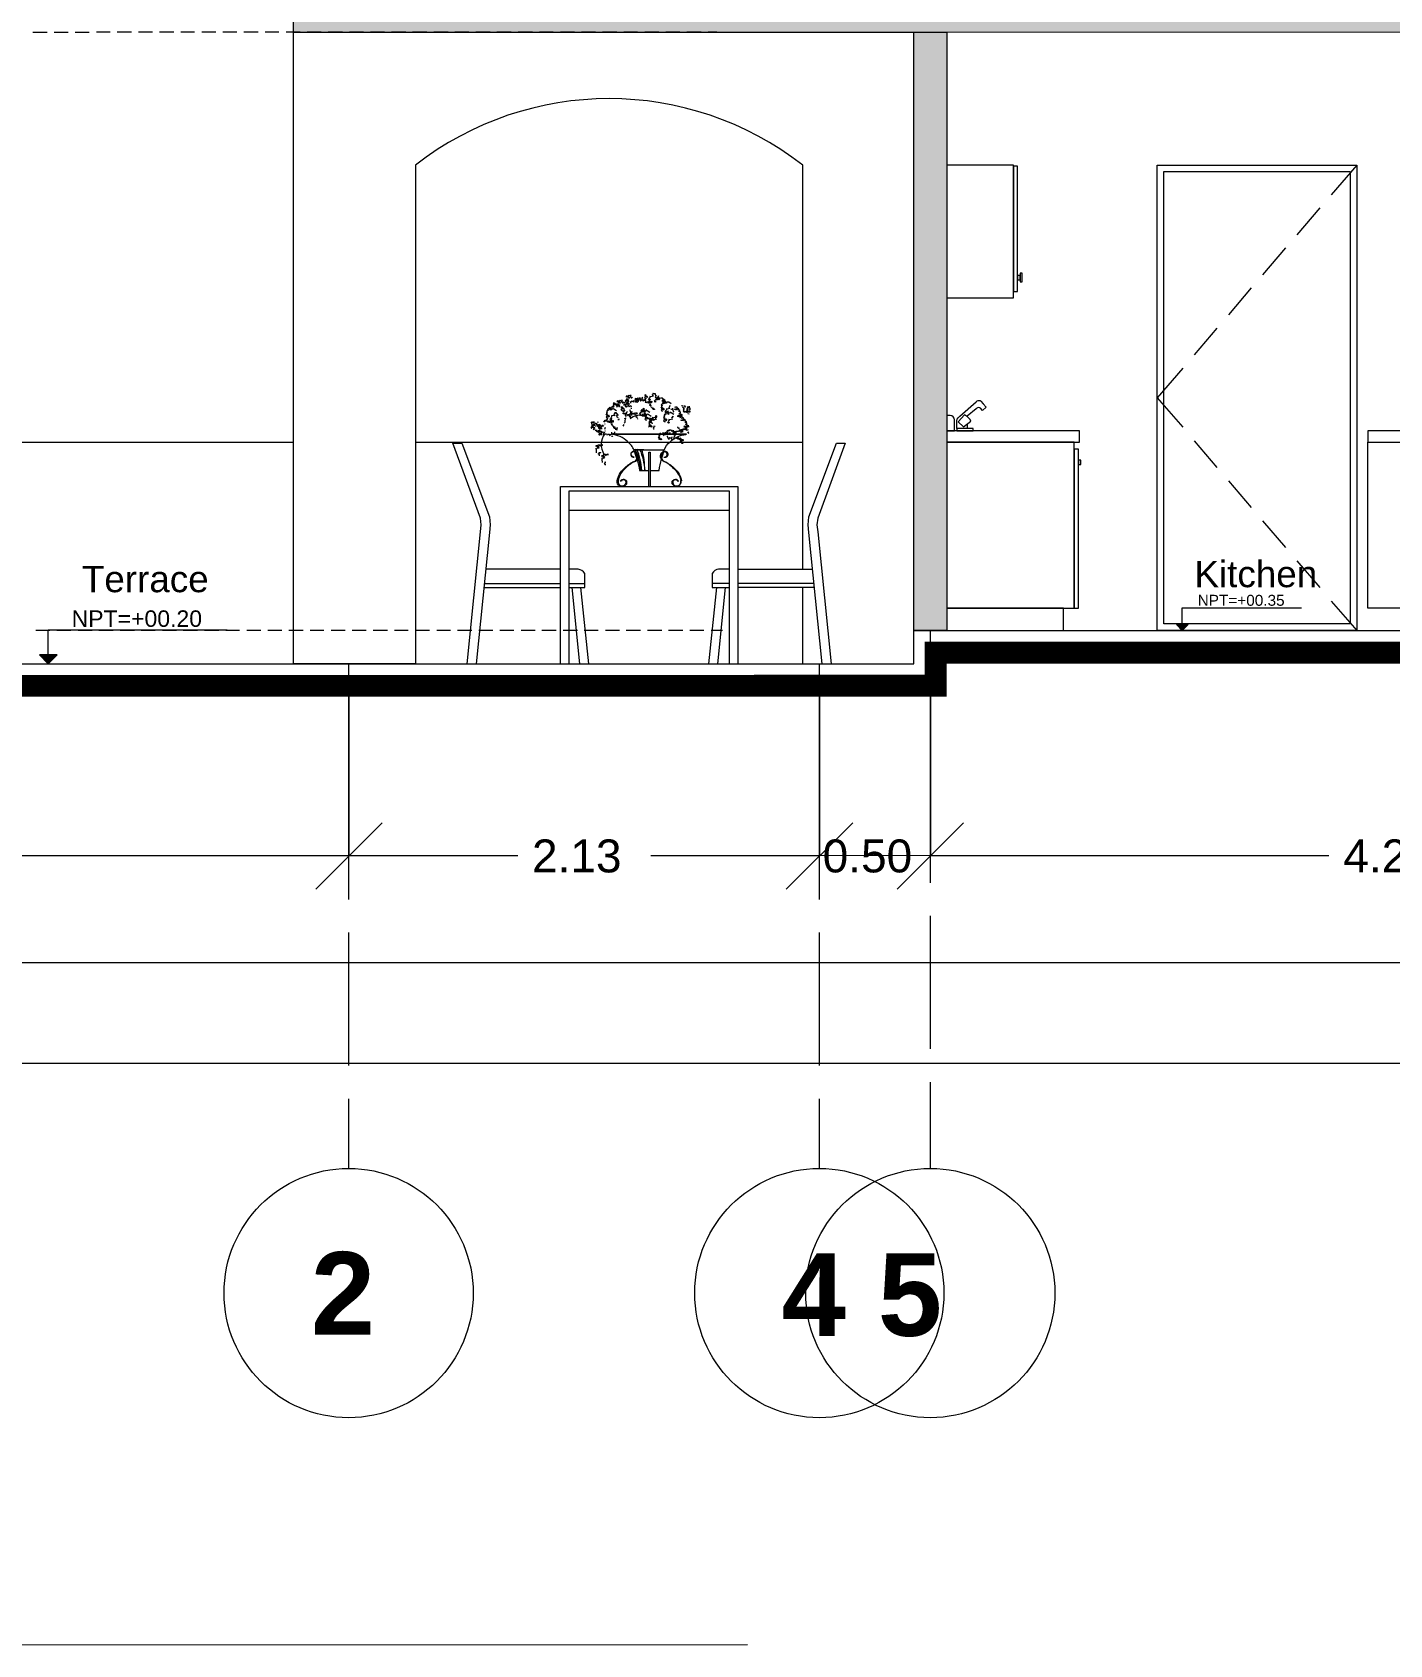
# Model space of a CAD drawing. Header units: metres. Extents: x 14 to 155, y 0 to 125.
# Drawn here: x 26.49 to 32.62, y 45.84 to 53.11 of the extents above; entities that cross this region are included whole.
import ezdxf

# ---------------------------------------------------------------- set-up
doc = ezdxf.new("R2010")
doc.units = ezdxf.units.M
doc.layers.add('PDF3_Geometry', color=9, linetype='Continuous', true_color=0x808080)
doc.layers.add('PDF3_Solid Fills', color=7, linetype='Continuous')
doc.layers.add('PDF3_Text', color=255, linetype='Continuous')
doc.styles.add('PDF Arial', font='arial.ttf')
doc.styles.add('PDF Arial Bold', font='arialbd.ttf')

msp = doc.modelspace()

# ---------------------------------------------------------------- linework, layer by layer
at = {"layer": 'PDF3_Geometry', "color": 0, "lineweight": 5}
for points in [[(42.9717, 53.3145), (42.9717, 53.3657), (43.0709, 53.3657), (43.0709, 53.1145), (27.6707, 53.1139), (27.6707, 53.3652), (27.7715, 53.3652), (27.7715, 53.314), (28.7205, 53.314), (28.7205, 53.3652), (39.4701, 53.3656), (39.4701, 53.3144)], [(30.4713, 53.1141), (30.6201, 53.1141), (30.6202, 50.4143), (30.4714, 50.4143)], [(31.5707, 52.514), (32.4717, 52.514), (32.4718, 50.4144), (31.5708, 50.4144)]]:
    msp.add_lwpolyline(points, close=True, dxfattribs=at)
at = {"layer": 'PDF3_Geometry', "color": 0, "lineweight": 0}
for points in [[(26.5584, 53.1139), (26.4944, 53.1139)], [(26.6529, 53.1139), (26.5904, 53.1139)], [(26.7489, 53.1139), (26.6848, 53.1139)], [(26.8433, 53.114), (26.7808, 53.114)], [(26.9393, 53.114), (26.8752, 53.114)], [(27.0337, 53.114), (26.9712, 53.114)], [(27.1298, 53.114), (27.0657, 53.114)], [(27.2242, 53.114), (27.1618, 53.114)], [(27.3202, 53.114), (27.2562, 53.114)], [(27.4146, 53.114), (27.3522, 53.114)], [(27.5106, 53.114), (27.4466, 53.114)], [(27.605, 53.114), (27.5426, 53.114)], [(27.7011, 53.114), (27.6371, 53.114)], [(27.7955, 53.114), (27.7331, 53.114)], [(27.8915, 53.114), (27.8275, 53.114)], [(27.9875, 53.114), (27.9235, 53.114)], [(28.0819, 53.114), (28.0179, 53.114)], [(28.178, 53.114), (28.1139, 53.114)], [(28.2725, 53.114), (28.2084, 53.114)], [(28.3685, 53.114), (28.3044, 53.114)], [(28.4629, 53.114), (28.3988, 53.114)], [(28.5589, 53.114), (28.4948, 53.114)], [(28.6533, 53.114), (28.5893, 53.114)], [(28.7493, 53.114), (28.6853, 53.114)], [(28.8437, 53.114), (28.7813, 53.114)], [(28.9397, 53.114), (28.8757, 53.114)], [(29.0342, 53.114), (28.9718, 53.114)], [(29.1302, 53.114), (29.0662, 53.114)], [(29.2246, 53.114), (29.1622, 53.114)], [(29.3206, 53.114), (29.2566, 53.114)], [(29.415, 53.1141), (29.3526, 53.114)], [(29.511, 53.1141), (29.447, 53.1141)], [(29.5815, 53.1141), (29.543, 53.1141)], [(32.4717, 52.514), (32.3565, 52.3812)], [(32.3053, 52.3219), (32.2013, 52.2003)], [(32.1501, 52.1411), (32.0461, 52.0195)], [(31.9949, 51.9603), (31.8925, 51.8387)], [(31.8397, 51.7795), (31.7373, 51.6579)], [(31.686, 51.5986), (31.5708, 51.4642), (31.686, 51.3313)], [(29.1303, 51.448), (29.1319, 51.4464), (29.1367, 51.4496), (29.1319, 51.4512), (29.1415, 51.4512), (29.1382, 51.4464), (29.1382, 51.4417), (29.1463, 51.4401), (29.1479, 51.4433), (29.1431, 51.4417), (29.1415, 51.4433), (29.1447, 51.4464), (29.1382, 51.4464), (29.1463, 51.4544)], [(29.1462, 51.4544), (29.1494, 51.4512), (29.1494, 51.4496), (29.1526, 51.4496), (29.1542, 51.4544)], [(29.1511, 51.4561), (29.1543, 51.4513), (29.1495, 51.4497)], [(29.1719, 51.4448), (29.1719, 51.4496), (29.1703, 51.4528), (29.1719, 51.4544), (29.1751, 51.4561), (29.1751, 51.4544), (29.1751, 51.4512), (29.1799, 51.4512), (29.1831, 51.4512), (29.1799, 51.4528), (29.1799, 51.448), (29.1831, 51.448), (29.1847, 51.4528), (29.1783, 51.4561), (29.1751, 51.4609)], [(29.1719, 51.4704), (29.1735, 51.4688), (29.1767, 51.472), (29.1735, 51.472), (29.1815, 51.4736), (29.1799, 51.4688), (29.1799, 51.4641), (29.1863, 51.4625), (29.1895, 51.4657), (29.1847, 51.4641), (29.1831, 51.4657), (29.1847, 51.4688), (29.1799, 51.4688), (29.1863, 51.4768)], [(29.1862, 51.4768), (29.191, 51.4736), (29.1894, 51.472), (29.1926, 51.472), (29.1942, 51.4768)], [(29.191, 51.4785), (29.1942, 51.4737), (29.191, 51.4721)], [(29.191, 51.472), (29.1926, 51.4688), (29.1942, 51.4704), (29.1958, 51.4688), (29.1942, 51.4673), (29.1958, 51.4641), (29.1974, 51.4641), (29.2022, 51.4673)], [(29.2071, 51.4464), (29.2023, 51.4448), (29.2087, 51.4528), (29.2134, 51.4512), (29.2118, 51.448), (29.2166, 51.448), (29.2182, 51.4528)], [(29.2118, 51.4593), (29.2134, 51.4561), (29.2166, 51.4593), (29.2134, 51.4609), (29.2214, 51.4609)], [(29.215, 51.4561), (29.2182, 51.4513), (29.2134, 51.4497), (29.215, 51.4448), (29.2182, 51.4481), (29.2182, 51.4448), (29.2182, 51.4433)], [(29.2215, 51.4609), (29.2199, 51.4561), (29.2199, 51.4513), (29.2279, 51.4496), (29.2295, 51.4544), (29.2247, 51.4528), (29.2231, 51.4528), (29.2263, 51.4576), (29.2199, 51.456), (29.2263, 51.464)], [(29.2263, 51.4641), (29.2311, 51.4625), (29.2295, 51.4593), (29.2342, 51.4593), (29.2358, 51.4641)], [(29.2327, 51.4673), (29.2358, 51.4609), (29.2311, 51.4609), (29.2342, 51.4561), (29.2358, 51.4593), (29.2358, 51.4561), (29.2358, 51.4544), (29.2358, 51.4512), (29.2374, 51.4512), (29.2439, 51.4544), (29.2422, 51.4561)], [(29.2439, 51.4673), (29.2471, 51.4625), (29.2423, 51.4609), (29.2455, 51.4577), (29.2471, 51.4593), (29.2487, 51.4561), (29.2471, 51.4545), (29.2471, 51.4529), (29.2503, 51.4513), (29.2551, 51.4545), (29.2535, 51.4561)], [(29.2455, 51.4609), (29.2471, 51.4657)], [(29.2582, 51.4704), (29.2614, 51.4736), (29.2551, 51.4657), (29.2582, 51.4608), (29.2614, 51.4625), (29.2614, 51.4592), (29.2567, 51.456), (29.2598, 51.4512), (29.2582, 51.4448), (29.2614, 51.4448), (29.2662, 51.4433), (29.2662, 51.4464), (29.271, 51.4464), (29.2694, 51.4433), (29.2727, 51.4433)], [(29.2598, 51.4801), (29.2582, 51.4753), (29.2567, 51.4785), (29.2582, 51.4705)], [(29.2727, 51.4561), (29.2743, 51.4577), (29.2775, 51.4577), (29.2791, 51.4561), (29.2775, 51.4497), (29.2759, 51.4497), (29.2775, 51.4465)], [(29.2775, 51.4544), (29.2775, 51.4512), (29.2727, 51.448), (29.2743, 51.4448), (29.2759, 51.4433), (29.2775, 51.4448), (29.2791, 51.448), (29.2823, 51.4464), (29.287, 51.4448), (29.2838, 51.4448), (29.2838, 51.4496), (29.2886, 51.448), (29.287, 51.4417), (29.2791, 51.4417), (29.2743, 51.4385)], [(29.2967, 51.472), (29.2838, 51.4688), (29.2791, 51.4704), (29.2791, 51.4657), (29.2759, 51.4609), (29.2775, 51.4593), (29.2807, 51.4577), (29.2807, 51.4561), (29.2775, 51.4545)], [(29.2967, 51.4721), (29.2919, 51.4753), (29.2903, 51.4769), (29.2919, 51.4785), (29.2919, 51.4801), (29.2919, 51.4785), (29.2951, 51.4801), (29.2951, 51.4817), (29.2935, 51.4833), (29.2951, 51.4849), (29.2999, 51.4833), (29.3031, 51.4833), (29.3031, 51.4784), (29.3063, 51.4768), (29.3094, 51.4736), (29.3063, 51.4736), (29.3031, 51.4688), (29.3047, 51.4657)], [(29.3095, 51.4641), (29.3063, 51.4593), (29.3111, 51.4593), (29.3111, 51.4545), (29.3063, 51.4561), (29.3, 51.4496), (29.3048, 51.448), (29.3063, 51.4496), (29.3032, 51.4448), (29.3016, 51.4464)], [(29.3095, 51.4625), (29.3048, 51.4657)], [(29.3223, 51.4704), (29.3175, 51.472), (29.3159, 51.4688), (29.3143, 51.4657), (29.3175, 51.4673), (29.3207, 51.4673), (29.3223, 51.4625), (29.3223, 51.4592), (29.3191, 51.4609), (29.3239, 51.4625), (29.3255, 51.4592), (29.3207, 51.456), (29.3159, 51.4625), (29.3094, 51.4641)], [(29.3303, 51.4625), (29.3318, 51.4673)], [(29.3463, 51.4544), (29.335, 51.4624), (29.3303, 51.4624)], [(29.3495, 51.4496), (29.3447, 51.4512), (29.3447, 51.4544), (29.3415, 51.456), (29.3415, 51.4544), (29.3367, 51.456), (29.3367, 51.4544), (29.3367, 51.4528), (29.3367, 51.4512), (29.3351, 51.4512), (29.3335, 51.4512), (29.3351, 51.4512)], [(29.3511, 51.4528), (29.3479, 51.4544), (29.3463, 51.4512), (29.3447, 51.448), (29.3479, 51.4496), (29.3495, 51.4496), (29.3527, 51.4449), (29.3511, 51.4417), (29.3495, 51.4433), (29.3543, 51.4449), (29.3558, 51.4417), (29.3511, 51.4384), (29.3463, 51.4449), (29.3398, 51.448)], [(30.6665, 51.3265), (30.6665, 51.3616), (30.6681, 51.368), (30.6714, 51.3745), (30.6794, 51.3809), (30.753, 51.4465), (30.7578, 51.4513), (30.7626, 51.4529), (30.7658, 51.4529), (30.7706, 51.4529), (30.7738, 51.4497), (30.785, 51.4368), (30.7978, 51.4225)], [(29.0982, 51.4145), (29.0934, 51.4161), (29.0887, 51.4113), (29.0934, 51.4113), (29.0934, 51.4065), (29.0887, 51.4081), (29.0839, 51.4016), (29.0871, 51.4), (29.0887, 51.4), (29.0855, 51.3968), (29.0839, 51.3984), (29.0839, 51.3937), (29.0871, 51.3921), (29.0855, 51.3873), (29.0823, 51.3921), (29.0855, 51.3841)], [(29.0855, 51.384), (29.0887, 51.3856), (29.0823, 51.3776), (29.0855, 51.3743), (29.0871, 51.376), (29.0887, 51.3712), (29.0839, 51.3696), (29.0871, 51.3648), (29.0839, 51.3584), (29.0887, 51.3568), (29.0934, 51.3552), (29.0934, 51.36), (29.0982, 51.3584), (29.0966, 51.3552), (29.0998, 51.3552)], [(29.0998, 51.4224), (29.0982, 51.4208), (29.0966, 51.4177), (29.0998, 51.4177), (29.103, 51.4192), (29.1046, 51.4145), (29.1046, 51.4097), (29.103, 51.4129), (29.1062, 51.4145), (29.1078, 51.4113), (29.103, 51.4081)], [(29.1031, 51.408), (29.0983, 51.4144)], [(29.0999, 51.4224), (29.1047, 51.4208), (29.1079, 51.424), (29.1111, 51.4224), (29.1127, 51.424), (29.1111, 51.4256), (29.1127, 51.4288), (29.1174, 51.4288), (29.1174, 51.432)], [(29.1095, 51.3824), (29.1063, 51.3824), (29.1063, 51.3776), (29.1031, 51.3744), (29.1047, 51.3728), (29.1063, 51.3712), (29.1079, 51.3697), (29.1047, 51.3681), (29.1047, 51.3633), (29.0999, 51.3601), (29.1015, 51.3585)], [(29.1238, 51.384), (29.1094, 51.3824)], [(29.1127, 51.4145), (29.1142, 51.4192), (29.1127, 51.424), (29.1158, 51.424), (29.1174, 51.424), (29.119, 51.4272), (29.1174, 51.4288)], [(29.1287, 51.4064), (29.1175, 51.4128), (29.1127, 51.4144)], [(29.1238, 51.4385), (29.1158, 51.4417)], [(29.1174, 51.4321), (29.1158, 51.4369), (29.1174, 51.4385), (29.1206, 51.4401), (29.1206, 51.4385), (29.1206, 51.4353), (29.1254, 51.4353), (29.1286, 51.4353), (29.1254, 51.4369), (29.1254, 51.4321), (29.1286, 51.4321), (29.1303, 51.4369)], [(29.1335, 51.3873), (29.1367, 51.3857), (29.1335, 51.3905), (29.1303, 51.3921), (29.1303, 51.3952), (29.1271, 51.3968), (29.1223, 51.3968), (29.1207, 51.3968), (29.1223, 51.3937), (29.1223, 51.3921), (29.119, 51.3921), (29.1174, 51.3889), (29.119, 51.3873), (29.1239, 51.384)], [(29.1238, 51.4369), (29.1206, 51.4417)], [(29.1271, 51.3968), (29.1271, 51.3968)], [(29.1303, 51.4224), (29.1319, 51.4272), (29.1287, 51.4304), (29.1319, 51.432), (29.1335, 51.4336), (29.1335, 51.432), (29.1335, 51.4288), (29.1382, 51.4288), (29.1431, 51.4288), (29.1398, 51.4304), (29.1398, 51.4256), (29.1431, 51.4256), (29.1447, 51.4304), (29.1367, 51.4336), (29.1335, 51.4385)], [(29.1367, 51.3744), (29.1319, 51.3776), (29.1303, 51.3824), (29.1335, 51.3872)], [(29.1495, 51.4496), (29.1527, 51.4464), (29.1543, 51.448), (29.1559, 51.4464), (29.1543, 51.4448), (29.1543, 51.4417), (29.1575, 51.4417), (29.1623, 51.4448), (29.1607, 51.4448), (29.1655, 51.4448), (29.1655, 51.4401)], [(29.1511, 51.4097), (29.1495, 51.4129)], [(29.1654, 51.4064), (29.1654, 51.408), (29.1654, 51.4064), (29.1622, 51.408), (29.1622, 51.4048), (29.1622, 51.4), (29.151, 51.4096)], [(29.1511, 51.4129), (29.1591, 51.4161), (29.1511, 51.4177), (29.1511, 51.4257), (29.1559, 51.4192), (29.1591, 51.4161), (29.1591, 51.4192), (29.1623, 51.4161), (29.1607, 51.4113), (29.1655, 51.4097), (29.1623, 51.4065)], [(29.1559, 51.3952), (29.1638, 51.3952), (29.1638, 51.3905), (29.1607, 51.3937), (29.1591, 51.3937)], [(29.1607, 51.4321), (29.1622, 51.4305), (29.1654, 51.4337), (29.1622, 51.4353), (29.1702, 51.4353), (29.1686, 51.4305), (29.1734, 51.4305)], [(29.175, 51.4384), (29.1686, 51.4304), (29.1686, 51.4256), (29.175, 51.424), (29.1782, 51.4272)], [(29.1686, 51.384), (29.1718, 51.3856), (29.1718, 51.3808), (29.1702, 51.3888), (29.1718, 51.3952), (29.1734, 51.3888), (29.175, 51.3936), (29.175, 51.4), (29.1782, 51.4032)], [(29.1783, 51.4272), (29.1735, 51.4256), (29.1719, 51.4272), (29.1735, 51.4304)], [(29.1735, 51.4401), (29.1783, 51.4448), (29.1815, 51.4401), (29.1831, 51.4353), (29.1799, 51.4353), (29.1815, 51.4305), (29.1847, 51.4321), (29.1847, 51.4305)], [(29.1751, 51.4385), (29.1799, 51.4353), (29.1783, 51.4337), (29.1815, 51.4337), (29.1831, 51.4385), (29.1894, 51.4369)], [(29.1783, 51.3873), (29.1783, 51.3841), (29.1831, 51.3873), (29.1783, 51.3889), (29.1878, 51.3889), (29.1862, 51.3841), (29.1862, 51.3809), (29.1927, 51.3777)], [(29.1847, 51.4304), (29.1831, 51.4288), (29.1847, 51.4256), (29.1862, 51.4256), (29.1926, 51.4288), (29.191, 51.4304), (29.1942, 51.4288)], [(29.1926, 51.3776), (29.1942, 51.3824), (29.191, 51.3808), (29.1894, 51.3808), (29.191, 51.3856), (29.1862, 51.384), (29.1926, 51.3936)], [(29.1943, 51.4016), (29.1895, 51.4096), (29.1911, 51.4016)], [(29.191, 51.448), (29.1926, 51.4401)], [(29.191, 51.4016), (29.1974, 51.3984), (29.1942, 51.4016)], [(29.191, 51.3937), (29.1958, 51.3984), (29.1974, 51.3952), (29.2006, 51.3905), (29.1974, 51.3889)], [(29.1926, 51.3937), (29.1974, 51.3905), (29.1958, 51.3873), (29.199, 51.3889)], [(29.1959, 51.4417), (29.1927, 51.448)], [(29.1943, 51.4288), (29.1959, 51.424)], [(29.1991, 51.448), (29.1959, 51.4496), (29.2039, 51.4496), (29.2023, 51.4448)], [(29.1959, 51.4193), (29.1959, 51.4145)], [(29.1991, 51.4016), (29.1959, 51.3952), (29.1991, 51.3937), (29.2039, 51.3921), (29.2055, 51.3968), (29.2087, 51.3952), (29.2071, 51.3921), (29.2103, 51.3921)], [(29.1991, 51.4032), (29.1975, 51.3984)], [(29.1975, 51.3889), (29.1991, 51.3857)], [(29.2103, 51.3968), (29.2118, 51.3952), (29.2134, 51.3921), (29.215, 51.3952), (29.2166, 51.3968), (29.2214, 51.3968), (29.2247, 51.3937), (29.2214, 51.3937)], [(29.2247, 51.3921), (29.2167, 51.3905), (29.2118, 51.3873)], [(29.215, 51.384), (29.2166, 51.3776), (29.2198, 51.3808)], [(29.2167, 51.3856), (29.2215, 51.3824)], [(29.2263, 51.4433), (29.2247, 51.4448)], [(29.2423, 51.4097), (29.2391, 51.4049), (29.2439, 51.4049), (29.2439, 51.3984), (29.2391, 51.4001), (29.2328, 51.3937), (29.2375, 51.3921), (29.2391, 51.3937), (29.2359, 51.3889), (29.2343, 51.3921), (29.2343, 51.3857), (29.2375, 51.3857)], [(29.2487, 51.4064), (29.2423, 51.4096)], [(29.2598, 51.3968), (29.2567, 51.3984), (29.2551, 51.3953), (29.2535, 51.3921), (29.2567, 51.3937), (29.2583, 51.3937), (29.2614, 51.3889), (29.2598, 51.3857), (29.2583, 51.3873), (29.263, 51.3889), (29.2646, 51.3857), (29.2598, 51.3824), (29.2551, 51.3889), (29.2487, 51.3905), (29.2455, 51.3857)], [(29.2455, 51.3856), (29.2503, 51.3856), (29.2503, 51.3808), (29.2455, 51.3824)], [(29.2551, 51.4145), (29.2503, 51.4161), (29.2487, 51.4129), (29.2471, 51.4097), (29.2503, 51.4113), (29.2535, 51.4113), (29.2551, 51.4065), (29.2551, 51.4032), (29.2519, 51.4049), (29.2567, 51.4065), (29.2583, 51.4032), (29.2535, 51.4), (29.2487, 51.4065)], [(29.2631, 51.3824), (29.2599, 51.3776), (29.2583, 51.3808), (29.2599, 51.3728)], [(29.2791, 51.3984), (29.2679, 51.4064), (29.263, 51.4064)], [(29.2631, 51.4064), (29.2647, 51.4112)], [(29.2695, 51.3889), (29.2711, 51.3937)], [(29.2855, 51.3808), (29.2727, 51.3888), (29.2695, 51.3888)], [(29.2775, 51.4337), (29.2791, 51.4289)], [(29.2791, 51.4369), (29.2838, 51.4337)], [(29.2791, 51.4288), (29.2823, 51.432)], [(29.2871, 51.4288), (29.2823, 51.4256)], [(29.2871, 51.424), (29.2903, 51.4177), (29.2935, 51.4193)], [(29.2871, 51.4208), (29.2871, 51.4224)], [(29.2935, 51.4208), (29.2951, 51.4161), (29.2919, 51.4161), (29.2967, 51.4129), (29.2999, 51.4161), (29.3015, 51.4113), (29.2967, 51.4113)], [(29.3095, 51.3808), (29.3048, 51.3824), (29.3048, 51.3792), (29.3048, 51.376), (29.3032, 51.3744), (29.3, 51.376)], [(29.3111, 51.3776), (29.3111, 51.3792), (29.3095, 51.3824), (29.3111, 51.3856)], [(29.3399, 51.448), (29.3367, 51.4433), (29.3415, 51.4433), (29.3415, 51.4369), (29.3367, 51.4385), (29.3303, 51.432), (29.3351, 51.4304), (29.3367, 51.432), (29.3335, 51.4272), (29.3319, 51.4304), (29.3319, 51.424), (29.3351, 51.424), (29.3319, 51.4193), (29.3303, 51.4224), (29.3319, 51.4145), (29.3367, 51.4177), (29.3303, 51.4097), (29.3335, 51.4048), (29.3351, 51.4064), (29.3351, 51.4032)], [(29.3527, 51.4), (29.3495, 51.3953), (29.3527, 51.3937), (29.3527, 51.3888), (29.3479, 51.3905), (29.3431, 51.384), (29.3463, 51.3824), (29.3479, 51.384), (29.3447, 51.3792), (29.3431, 51.3808), (29.3431, 51.376), (29.3463, 51.376), (29.3447, 51.3713), (29.3431, 51.3744), (29.3447, 51.3665), (29.3479, 51.3697), (29.3415, 51.3601), (29.3447, 51.3569), (29.3479, 51.3585)], [(29.3479, 51.4), (29.3495, 51.4016), (29.3511, 51.4016), (29.3527, 51.4), (29.3575, 51.3969), (29.3623, 51.3904), (29.3671, 51.3936), (29.3671, 51.3969), (29.3623, 51.3953), (29.3639, 51.3936), (29.3639, 51.3969), (29.3623, 51.4016), (29.3591, 51.4016), (29.3575, 51.4), (29.3575, 51.4032), (29.3591, 51.4064), (29.3639, 51.4048)], [(29.3495, 51.4048), (29.3527, 51.4032), (29.3543, 51.4016), (29.3543, 51.4), (29.3527, 51.3984)], [(29.3575, 51.4129), (29.3543, 51.4145), (29.3543, 51.4097), (29.3496, 51.4049)], [(29.3703, 51.4161), (29.3574, 51.4129)], [(29.3767, 51.4369), (29.3655, 51.4449), (29.3606, 51.4449)], [(29.3607, 51.4449), (29.3623, 51.4496)], [(29.3735, 51.4272), (29.3687, 51.4288), (29.3687, 51.4272), (29.3687, 51.4256), (29.3687, 51.424), (29.3671, 51.4224), (29.3655, 51.424), (29.3671, 51.4224), (29.3655, 51.4209), (29.3671, 51.4193), (29.3703, 51.416)], [(29.3879, 51.3889), (29.3767, 51.3969), (29.3719, 51.3969), (29.3751, 51.4016)], [(29.3767, 51.4113), (29.3783, 51.4145)], [(29.3847, 51.4113), (29.3815, 51.4113), (29.3784, 51.4113), (29.3768, 51.4113)], [(29.3863, 51.3792), (29.3815, 51.3808), (29.3799, 51.3792), (29.3815, 51.3776), (29.3815, 51.376), (29.3784, 51.3744), (29.3784, 51.376), (29.3784, 51.3744), (29.3768, 51.3728)], [(29.3815, 51.4177), (29.3815, 51.4145), (29.3799, 51.4129), (29.3784, 51.4129)], [(29.3847, 51.4), (29.3879, 51.4032), (29.3847, 51.4064), (29.3847, 51.4112)], [(29.4039, 51.4177), (29.4024, 51.4129), (29.4024, 51.4224), (29.396, 51.4224), (29.396, 51.4209), (29.3928, 51.4224)], [(29.4087, 51.408), (29.4071, 51.4128), (29.4103, 51.4128), (29.4039, 51.4176)], [(29.4151, 51.376), (29.4199, 51.3776), (29.4199, 51.3808), (29.4183, 51.384), (29.4167, 51.3808), (29.4151, 51.3792), (29.4103, 51.3808), (29.4087, 51.384), (29.4119, 51.384), (29.4087, 51.3792), (29.4055, 51.3808), (29.4071, 51.3856), (29.4151, 51.3856), (29.4199, 51.3872)], [(29.4199, 51.3873), (29.4199, 51.3937), (29.4167, 51.3905), (29.4119, 51.3937), (29.4183, 51.3969), (29.4167, 51.4049), (29.4135, 51.4033), (29.4119, 51.4017), (29.4119, 51.4065), (29.4151, 51.4065), (29.4103, 51.4097), (29.4087, 51.4081)], [(29.4248, 51.3905), (29.4248, 51.3889), (29.4232, 51.3857), (29.42, 51.3873)], [(29.4264, 51.3792), (29.4264, 51.384), (29.4232, 51.384), (29.4216, 51.384), (29.42, 51.3856), (29.42, 51.3888)], [(29.4232, 51.4304), (29.4248, 51.4304), (29.4295, 51.4272)], [(29.4279, 51.4224), (29.4311, 51.4193), (29.4327, 51.4209), (29.4343, 51.4177), (29.4295, 51.4145), (29.4327, 51.4097), (29.4295, 51.4032), (29.4343, 51.4032), (29.4391, 51.4), (29.4391, 51.4048), (29.444, 51.4032), (29.4424, 51.4016), (29.4456, 51.4)], [(29.4423, 51.4256), (29.4391, 51.4224), (29.4391, 51.4272), (29.4391, 51.4288), (29.4343, 51.4256)], [(29.4455, 51.4145), (29.4471, 51.4145), (29.4503, 51.4161), (29.4519, 51.4129), (29.4487, 51.4081), (29.4471, 51.4081), (29.4503, 51.4049)], [(29.4567, 51.4272), (29.4567, 51.4256), (29.4551, 51.4224), (29.4519, 51.424), (29.4488, 51.4193), (29.4504, 51.4177), (29.4519, 51.4161), (29.4535, 51.4145), (29.4504, 51.4129), (29.4504, 51.4081), (29.4456, 51.4065), (29.4472, 51.4033), (29.4488, 51.4), (29.4504, 51.4033)], [(29.4504, 51.4032), (29.4519, 51.4064), (29.4551, 51.4048), (29.4583, 51.4016), (29.4567, 51.4016), (29.4567, 51.4064), (29.4599, 51.4064), (29.4599, 51.4), (29.4519, 51.4), (29.4472, 51.3969)], [(29.4583, 51.4113), (29.4631, 51.4129), (29.4599, 51.4161), (29.4599, 51.4209), (29.4567, 51.4209), (29.4535, 51.4209), (29.4519, 51.4224), (29.4535, 51.4256)], [(29.4519, 51.3937), (29.4567, 51.3921)], [(30.7979, 51.4225), (30.7818, 51.4065), (30.7723, 51.4177), (30.769, 51.4193), (30.7642, 51.4209), (30.7594, 51.4193), (30.7563, 51.4177), (30.7531, 51.4144), (30.713, 51.3809)], [(29.0166, 51.3392), (29.023, 51.3408), (29.023, 51.3376), (29.023, 51.3344), (29.0214, 51.3344), (29.0182, 51.336), (29.0166, 51.3328), (29.0151, 51.328), (29.0182, 51.3296), (29.0135, 51.3328)], [(29.0151, 51.3264), (29.0214, 51.3312), (29.0279, 51.3312)], [(29.0343, 51.3393), (29.0278, 51.3393), (29.0278, 51.3441), (29.0246, 51.3456), (29.0246, 51.3441), (29.0198, 51.3425), (29.0166, 51.3536), (29.0182, 51.3568)], [(29.0262, 51.3568), (29.0262, 51.352), (29.023, 51.3552), (29.0214, 51.3552), (29.0214, 51.3504), (29.0166, 51.3536), (29.0166, 51.3488)], [(29.0182, 51.3425), (29.0214, 51.3361), (29.0246, 51.3393), (29.0295, 51.3425), (29.0246, 51.3456), (29.0294, 51.3472), (29.0294, 51.3456), (29.0326, 51.3472), (29.031, 51.3488), (29.0326, 51.3504)], [(29.0278, 51.3312), (29.0294, 51.3264), (29.0262, 51.328), (29.0246, 51.3216), (29.0294, 51.3232)], [(29.0327, 51.3504), (29.0359, 51.3504), (29.0391, 51.3456), (29.0375, 51.3456), (29.0422, 51.3456), (29.0438, 51.3488)], [(29.0327, 51.3185), (29.0359, 51.3201)], [(29.0359, 51.3328), (29.0343, 51.3344)], [(29.0359, 51.3216), (29.0375, 51.3169), (29.0359, 51.3169)], [(29.0359, 51.3168), (29.0391, 51.3136), (29.0422, 51.3152), (29.0438, 51.3104), (29.0407, 51.312), (29.0486, 51.3088), (29.0486, 51.3136), (29.0518, 51.3024), (29.0566, 51.304), (29.0566, 51.3056), (29.0598, 51.304), (29.0598, 51.2992), (29.0647, 51.2992)], [(29.0391, 51.3392), (29.0422, 51.3424), (29.0438, 51.3376), (29.0407, 51.3376), (29.047, 51.3344), (29.0486, 51.3392), (29.0503, 51.344), (29.0567, 51.3424), (29.0567, 51.3376), (29.0535, 51.3408), (29.0519, 51.3408), (29.0519, 51.336), (29.0486, 51.3392), (29.0503, 51.3296)], [(29.0407, 51.3425), (29.0438, 51.3393), (29.0438, 51.3441)], [(29.0438, 51.3185), (29.0518, 51.3169)], [(29.0454, 51.3536), (29.047, 51.3568)], [(29.0502, 51.3472), (29.055, 51.3377), (29.0502, 51.3344), (29.0486, 51.336), (29.047, 51.3328), (29.0518, 51.3296)], [(29.0486, 51.328), (29.0518, 51.3232), (29.055, 51.3248)], [(29.0486, 51.3136), (29.0502, 51.3168)], [(29.0535, 51.3104), (29.0487, 51.3136)], [(29.0502, 51.3296), (29.055, 51.3296), (29.055, 51.3328), (29.0598, 51.3312), (29.0582, 51.3264)], [(29.0518, 51.3152), (29.0534, 51.3104)], [(29.0567, 51.3168), (29.0583, 51.312), (29.0535, 51.3152), (29.0519, 51.3152)], [(29.0551, 51.3248), (29.0599, 51.328), (29.0567, 51.3312), (29.0599, 51.3344), (29.0615, 51.3312), (29.0631, 51.3328), (29.0631, 51.3344), (29.0631, 51.3376), (29.0662, 51.3376)], [(29.0567, 51.3056), (29.0599, 51.3072), (29.0615, 51.3056), (29.0631, 51.3072), (29.0631, 51.3088), (29.0647, 51.3104), (29.0662, 51.3104), (29.071, 51.3056), (29.0694, 51.3056), (29.0726, 51.3056), (29.0758, 51.3088)], [(29.0583, 51.3264), (29.0647, 51.3264)], [(29.0615, 51.3008), (29.0615, 51.3137)], [(29.0647, 51.3425), (29.0678, 51.3377), (29.0662, 51.3377), (29.071, 51.3377), (29.0726, 51.3409)], [(29.0807, 51.36), (29.0727, 51.3552), (29.0775, 51.3632)], [(29.0758, 51.3456), (29.0774, 51.3488)], [(29.0758, 51.3232), (29.079, 51.3312)], [(29.0774, 51.3633), (29.0854, 51.3633), (29.0838, 51.3585)], [(29.0774, 51.3136), (29.079, 51.3168)], [(29.0855, 51.3633), (29.0807, 51.3601)], [(29.0998, 51.3681), (29.1014, 51.3697), (29.1046, 51.3697), (29.1062, 51.3681), (29.103, 51.3617), (29.1014, 51.3633), (29.1046, 51.3601)], [(29.1015, 51.3584), (29.1031, 51.3552), (29.1047, 51.3584), (29.1063, 51.36), (29.1095, 51.36), (29.1127, 51.3568), (29.1111, 51.3568), (29.1111, 51.3616), (29.1142, 51.3616), (29.1142, 51.3552), (29.1063, 51.3536), (29.1014, 51.3504)], [(29.1047, 51.3472), (29.1063, 51.3409), (29.1095, 51.3441)], [(29.1063, 51.3488), (29.1111, 51.3457)], [(29.1079, 51.304), (29.1079, 51.3088)], [(29.1127, 51.3425), (29.1095, 51.3393)], [(29.1142, 51.3376), (29.1158, 51.3296), (29.1206, 51.3312)], [(29.1142, 51.3328), (29.1142, 51.3344)], [(29.1206, 51.3344), (29.1222, 51.328), (29.119, 51.328), (29.1238, 51.3264), (29.127, 51.328), (29.1286, 51.3232), (29.1238, 51.3232), (29.1319, 51.3201)], [(29.1222, 51.3056), (29.1222, 51.3104)], [(29.1287, 51.3296), (29.1351, 51.3296)], [(29.1398, 51.3633), (29.1367, 51.3681), (29.1414, 51.3665), (29.1398, 51.3697)], [(29.1591, 51.336), (29.1638, 51.344)], [(29.1638, 51.352), (29.1686, 51.3552), (29.1686, 51.3616), (29.1718, 51.3744)], [(29.2247, 51.3792), (29.2199, 51.3744)], [(29.2247, 51.3697), (29.2263, 51.3713)], [(29.2598, 51.3728), (29.2646, 51.376), (29.2567, 51.3681), (29.2614, 51.3649), (29.263, 51.3649), (29.263, 51.3617)], [(29.2679, 51.3681), (29.2695, 51.3728), (29.2679, 51.3744), (29.2647, 51.3713), (29.2647, 51.376), (29.2679, 51.3776)], [(29.2775, 51.336), (29.2807, 51.3392), (29.2743, 51.3312)], [(29.2807, 51.36), (29.2759, 51.3552), (29.2791, 51.3536), (29.2823, 51.3536), (29.2775, 51.3504), (29.2759, 51.352), (29.2775, 51.3457), (29.2791, 51.3457), (29.2775, 51.3409), (29.2759, 51.3441), (29.2775, 51.3361)], [(29.2823, 51.3649), (29.2855, 51.3697), (29.2823, 51.3713), (29.2776, 51.3728)], [(29.2823, 51.3649), (29.2854, 51.3649), (29.2854, 51.3585), (29.2807, 51.3601)], [(29.2823, 51.3713), (29.2823, 51.3713)], [(29.2999, 51.376), (29.2967, 51.3744), (29.2919, 51.376), (29.2903, 51.3728), (29.2903, 51.3697), (29.2919, 51.3713), (29.2951, 51.3713), (29.2967, 51.3681), (29.2967, 51.3632), (29.2951, 51.3665), (29.2999, 51.3681), (29.3015, 51.3648), (29.2951, 51.3616), (29.2903, 51.3665), (29.2854, 51.3697)], [(29.3031, 51.3344), (29.2983, 51.336), (29.2983, 51.3312), (29.2951, 51.328), (29.2967, 51.3248), (29.2999, 51.3248)], [(29.3047, 51.3665), (29.3078, 51.3713), (29.3047, 51.376), (29.3078, 51.3776), (29.311, 51.3776)], [(29.3095, 51.3665), (29.3048, 51.3665)], [(29.3399, 51.3056), (29.3383, 51.3072)], [(29.3607, 51.312), (29.3559, 51.3136), (29.3559, 51.3104), (29.3544, 51.3088), (29.3559, 51.3088), (29.3591, 51.3088), (29.3607, 51.3056), (29.3607, 51.3008), (29.3591, 51.304), (29.3639, 51.3056), (29.3655, 51.3024), (29.3607, 51.2993), (29.3544, 51.3056), (29.3496, 51.3072), (29.3464, 51.3024)], [(29.3527, 51.3649), (29.3527, 51.3665), (29.3479, 51.3633), (29.3479, 51.3697), (29.3527, 51.3697), (29.3559, 51.3633)], [(29.3479, 51.3584), (29.3479, 51.3552)], [(29.3559, 51.3633), (29.3528, 51.3601), (29.3528, 51.3649)], [(29.3959, 51.3056), (29.3959, 51.3104), (29.3927, 51.3104), (29.3895, 51.3104), (29.3911, 51.3088), (29.3927, 51.3072), (29.3895, 51.304), (29.3847, 51.3024), (29.3863, 51.3056), (29.3895, 51.3008), (29.3863, 51.2993), (29.3831, 51.3024), (29.3863, 51.3088), (29.3879, 51.3152), (29.3815, 51.3168), (29.3831, 51.3136), (29.3784, 51.312), (29.3784, 51.3168), (29.3703, 51.32), (29.3703, 51.3168), (29.3719, 51.3152), (29.3671, 51.3168), (29.3687, 51.3184), (29.3623, 51.3168), (29.3639, 51.3136), (29.3575, 51.3152), (29.3607, 51.3184)], [(29.3575, 51.3104), (29.3591, 51.3072)], [(29.3591, 51.352), (29.3607, 51.3536), (29.3639, 51.3536), (29.3655, 51.3504)], [(29.3655, 51.3616), (29.3623, 51.3568), (29.3639, 51.3552), (29.3671, 51.3536), (29.3671, 51.352), (29.3639, 51.3504)], [(29.3831, 51.3681), (29.3703, 51.3649), (29.3655, 51.3665), (29.3655, 51.3617)], [(29.3735, 51.304), (29.3703, 51.3056), (29.3719, 51.3088)], [(29.3863, 51.3792), (29.3863, 51.3792)], [(29.4151, 51.3201), (29.4135, 51.3153), (29.4151, 51.3137), (29.4119, 51.3121), (29.4087, 51.3153), (29.4055, 51.3121), (29.3975, 51.3121), (29.3975, 51.3088), (29.3975, 51.3024), (29.4023, 51.304), (29.4023, 51.2993), (29.3991, 51.3008), (29.3991, 51.2977)], [(29.4039, 51.3328), (29.4055, 51.328), (29.4087, 51.3312)], [(29.4135, 51.328), (29.4087, 51.3248)], [(29.4135, 51.3201), (29.4151, 51.3217)], [(29.4151, 51.3233), (29.4167, 51.3153)], [(29.4151, 51.32), (29.4264, 51.3168), (29.428, 51.312), (29.4216, 51.3072)], [(29.4167, 51.3152), (29.4199, 51.3184)], [(29.4215, 51.3072), (29.4183, 51.3104), (29.4231, 51.3104)], [(29.4199, 51.3201), (29.4215, 51.3153), (29.4199, 51.3153)], [(29.4199, 51.3152), (29.4231, 51.312), (29.4263, 51.3136), (29.4279, 51.3088), (29.4247, 51.3104)], [(29.4232, 51.3104), (29.4248, 51.312), (29.42, 51.3136), (29.4264, 51.3168), (29.4216, 51.32)], [(29.4327, 51.3681), (29.4311, 51.3633), (29.4311, 51.3744), (29.4248, 51.3744), (29.4248, 51.3713), (29.4216, 51.3744)], [(29.4295, 51.36), (29.4216, 51.3616), (29.4232, 51.3664), (29.4248, 51.3632)], [(29.4504, 51.3233), (29.452, 51.3185), (29.4456, 51.3169), (29.4456, 51.3233), (29.4391, 51.3264), (29.4391, 51.3217), (29.4391, 51.3201), (29.4343, 51.3217), (29.4359, 51.3249), (29.4311, 51.3233), (29.4311, 51.3201), (29.4264, 51.3201), (29.4295, 51.3233), (29.4216, 51.3201)], [(29.4248, 51.3633), (29.4264, 51.3617), (29.4279, 51.3665), (29.4311, 51.3633), (29.4295, 51.3601)], [(29.4407, 51.352), (29.4407, 51.3584), (29.4439, 51.3568), (29.4391, 51.3616), (29.4375, 51.36), (29.4359, 51.3648), (29.4391, 51.3632), (29.4327, 51.368)], [(29.4439, 51.3264), (29.4487, 51.3296), (29.4487, 51.3328), (29.4471, 51.3344), (29.4455, 51.3328), (29.4439, 51.3296), (29.4391, 51.3328), (29.4375, 51.3344), (29.4391, 51.3344), (29.4375, 51.3312), (29.4343, 51.3312), (29.4359, 51.3377), (29.4439, 51.336), (29.4487, 51.3393)], [(29.4551, 51.3312), (29.4551, 51.336), (29.452, 51.336), (29.4504, 51.3344), (29.4488, 51.336), (29.4488, 51.3392), (29.4488, 51.344), (29.4456, 51.3424), (29.4408, 51.3456), (29.4472, 51.3488), (29.4456, 51.3568), (29.4424, 51.3552), (29.4408, 51.352)], [(29.4535, 51.3409), (29.4535, 51.3393), (29.452, 51.3377), (29.4488, 51.3377)], [(29.4551, 51.304), (29.4504, 51.3088)], [(29.4535, 51.3072), (29.4551, 51.3104)], [(30.7146, 51.3265), (30.7146, 51.3473)], [(28.4549, 50.2638), (28.5157, 50.8591), (28.5189, 50.8911), (28.5157, 50.9216), (28.3908, 51.2592), (28.4309, 51.2592), (28.5557, 50.928), (28.559, 50.8911), (28.5557, 50.856), (28.495, 50.2638)], [(29.0375, 51.2496), (29.0407, 51.2496), (29.0438, 51.2481), (29.0422, 51.2465), (29.0407, 51.2449), (29.0438, 51.2417), (29.047, 51.2401), (29.0454, 51.2417), (29.0422, 51.2384), (29.0438, 51.2368), (29.0502, 51.2384), (29.047, 51.2465), (29.047, 51.2528), (29.0534, 51.2528), (29.0518, 51.2496), (29.055, 51.2465), (29.0566, 51.2528), (29.0647, 51.2544), (29.0647, 51.2496), (29.0631, 51.2481)], [(29.0375, 51.2448), (29.0375, 51.2496)], [(29.0486, 51.3024), (29.0518, 51.2961), (29.055, 51.2992), (29.0599, 51.3024), (29.0566, 51.3056)], [(29.071, 51.2992), (29.0726, 51.3024), (29.0758, 51.2976), (29.071, 51.2976)], [(29.0726, 51.2976), (29.0726, 51.3024), (29.0742, 51.3024), (29.0758, 51.3008), (29.0774, 51.3008), (29.079, 51.3024), (29.0822, 51.3024), (29.0822, 51.3008)], [(29.0871, 51.2961), (29.0887, 51.3008), (29.0902, 51.3008), (29.0918, 51.2992), (29.095, 51.3008), (29.095, 51.3024), (29.095, 51.3008), (29.0983, 51.3008), (29.0983, 51.2992), (29.0983, 51.2945)], [(29.0871, 51.2961), (29.0871, 51.2961)], [(29.0982, 51.2944), (29.1078, 51.3039)], [(29.1063, 51.2912), (29.1111, 51.2912), (29.1127, 51.2896)], [(29.1287, 51.304), (29.1271, 51.3024), (29.1319, 51.2976)], [(29.3255, 51.3056), (29.3287, 51.3056), (29.3303, 51.3008), (29.3239, 51.3024), (29.3191, 51.2961), (29.3223, 51.2944), (29.3255, 51.2961), (29.3223, 51.2912), (29.3207, 51.2928), (29.3207, 51.288), (29.3239, 51.288), (29.3207, 51.2832), (29.3191, 51.2864), (29.3207, 51.2784), (29.3239, 51.28)], [(29.3303, 51.2768), (29.3287, 51.2784), (29.3255, 51.2752), (29.3239, 51.28), (29.3287, 51.2816), (29.3319, 51.2752)], [(29.3447, 51.3056), (29.3399, 51.3024)], [(29.3463, 51.3024), (29.3495, 51.3024), (29.3511, 51.2977), (29.3447, 51.2993), (29.3399, 51.2929)], [(29.3544, 51.3056), (29.3559, 51.3056)], [(29.3591, 51.2896), (29.3591, 51.2928)], [(29.3784, 51.2768), (29.3784, 51.2816), (29.3768, 51.2832), (29.3752, 51.2816), (29.3736, 51.2816), (29.3704, 51.2832), (29.372, 51.2848), (29.3704, 51.2832), (29.3688, 51.2848), (29.3671, 51.2816), (29.3655, 51.2768), (29.3591, 51.2897)], [(29.3784, 51.288), (29.3784, 51.2864), (29.3784, 51.2848)], [(29.3879, 51.2784), (29.3911, 51.2913), (29.3911, 51.2945)], [(29.3911, 51.2944), (29.3959, 51.2944)], [(29.4215, 51.28), (29.4167, 51.2816), (29.4167, 51.2768), (29.4119, 51.2753), (29.4119, 51.2816), (29.4055, 51.2848), (29.4039, 51.28), (29.4055, 51.2784), (29.4007, 51.2816), (29.4023, 51.2832)], [(29.4119, 51.3008), (29.4135, 51.2993)], [(29.4311, 51.2753), (29.428, 51.2753), (29.4248, 51.2753), (29.4264, 51.2737), (29.4264, 51.2705), (29.4232, 51.2673), (29.42, 51.2673), (29.4216, 51.2689), (29.4248, 51.2657), (29.4216, 51.2624), (29.4168, 51.2673), (29.4216, 51.2737), (29.4216, 51.28)], [(29.4264, 51.256), (29.4248, 51.2592), (29.4295, 51.2592)], [(29.4295, 51.2704), (29.4311, 51.2752)], [(30.0585, 50.2639), (29.9976, 50.856), (29.9944, 50.8912), (29.9976, 50.928), (30.1225, 51.2592), (30.1624, 51.2593), (30.0376, 50.9216), (30.0345, 50.8912), (30.0377, 50.8592), (30.0985, 50.2639)], [(31.7372, 51.2705), (31.8396, 51.1505)], [(29.0391, 51.216), (29.0391, 51.2288), (29.0391, 51.2336), (29.0343, 51.2336)], [(29.0518, 51.2032), (29.0518, 51.208), (29.0486, 51.2096), (29.0486, 51.2128), (29.0502, 51.2128), (29.0502, 51.2176), (29.0518, 51.2176), (29.0534, 51.216), (29.055, 51.216), (29.0566, 51.2176), (29.0566, 51.2192), (29.0566, 51.2176)], [(29.0663, 51.1728), (29.0647, 51.1856), (29.0663, 51.1904), (29.0615, 51.1904)], [(29.0631, 51.2), (29.0647, 51.2063), (29.0678, 51.2047), (29.071, 51.2047), (29.0678, 51.2031), (29.0663, 51.2015), (29.0694, 51.1968), (29.0726, 51.1952), (29.0726, 51.1984), (29.0678, 51.1952), (29.071, 51.192), (29.0759, 51.1952), (29.0726, 51.2031), (29.0726, 51.2095)], [(29.0806, 51.1728), (29.079, 51.1728), (29.0774, 51.1744), (29.0758, 51.1744), (29.0758, 51.1696), (29.0742, 51.1664), (29.0774, 51.1648), (29.0774, 51.16)], [(29.0791, 51.2096), (29.0775, 51.2064), (29.0823, 51.2032), (29.0839, 51.208), (29.0903, 51.2112), (29.0903, 51.2064), (29.0887, 51.2048)], [(29.2759, 51.0639), (29.2759, 51.2192), (29.2807, 51.2192), (29.2807, 51.0639)], [(31.8925, 51.0897), (31.9949, 50.9697)], [(28.8759, 50.2638), (28.8758, 51.064), (29.6776, 51.064), (29.6777, 50.2638)], [(28.9159, 50.2638), (28.9159, 51.0448), (29.6376, 51.0448), (29.6376, 50.2638)], [(28.9159, 50.9568), (29.6376, 50.9568)], [(32.0461, 50.9089), (32.1501, 50.7889)], [(32.2014, 50.728), (32.3054, 50.608)], [(28.8775, 50.6911), (28.5382, 50.691)], [(29.676, 50.6911), (30.0153, 50.6911)], [(28.5302, 50.6079), (28.8759, 50.6079)], [(28.5318, 50.627), (28.8759, 50.627)], [(28.9159, 50.627), (28.9863, 50.627)], [(28.927, 50.6079), (28.9623, 50.2638)], [(28.9671, 50.6079), (29.0023, 50.2638)], [(29.58, 50.6079), (29.5448, 50.2638)], [(29.6376, 50.627), (29.5608, 50.627)], [(29.62, 50.6079), (29.5847, 50.2638)], [(30.0217, 50.6271), (29.6776, 50.627)], [(30.0233, 50.6079), (29.6776, 50.6079)], [(31.6829, 50.4415), (31.6829, 50.4143), (31.6829, 50.5167), (32.2222, 50.5167)], [(32.3566, 50.5472), (32.4718, 50.4143)], [(26.5713, 50.4141), (26.5073, 50.4141)], [(26.5633, 50.3037), (26.5633, 50.2636), (26.5633, 50.4173), (27.3715, 50.4173)], [(26.6658, 50.4141), (26.6018, 50.4141)], [(26.7618, 50.4141), (26.6978, 50.4141)], [(26.8562, 50.4141), (26.7922, 50.4141)], [(26.9522, 50.4141), (26.8882, 50.4141)], [(27.0466, 50.4141), (26.9826, 50.4141)], [(27.1426, 50.4141), (27.0786, 50.4141)], [(27.237, 50.4141), (27.173, 50.4141)], [(27.3331, 50.4141), (27.2691, 50.4141)], [(27.4276, 50.4141), (27.3651, 50.4141)], [(27.5236, 50.4141), (27.4595, 50.4141)], [(27.618, 50.4141), (27.5555, 50.4141)], [(27.714, 50.4142), (27.6499, 50.4141)], [(27.8084, 50.4142), (27.7459, 50.4142)], [(27.9044, 50.4142), (27.8404, 50.4142)], [(27.9988, 50.4142), (27.9364, 50.4142)], [(28.0949, 50.4142), (28.0309, 50.4142)], [(28.1893, 50.4142), (28.1269, 50.4142)], [(28.2853, 50.4142), (28.2213, 50.4142)], [(28.3797, 50.4142), (28.3173, 50.4142)], [(28.4757, 50.4142), (28.4117, 50.4142)], [(28.5701, 50.4142), (28.5077, 50.4142)], [(28.6662, 50.4142), (28.6022, 50.4142)], [(28.7622, 50.4142), (28.6982, 50.4142)], [(28.8566, 50.4142), (28.7926, 50.4142)], [(28.9527, 50.4142), (28.8886, 50.4142)], [(29.0471, 50.4142), (28.983, 50.4142)], [(29.1431, 50.4142), (29.079, 50.4142)], [(29.2375, 50.4142), (29.1734, 50.4142)], [(29.3336, 50.4142), (29.2695, 50.4142)], [(29.428, 50.4142), (29.364, 50.4142)], [(29.524, 50.4142), (29.46, 50.4142)], [(29.6072, 50.4142), (29.5561, 50.4142)], [(30.5466, 50.0254), (30.5466, 50.4143)], [(27.9204, 49.9501), (27.9204, 50.2638)], [(30.0457, 49.9502), (30.0457, 50.2639)], [(30.5466, 49.2749), (30.5466, 49.875)], [(27.9205, 49.1995), (27.9204, 49.7996)], [(30.0458, 49.1996), (30.0458, 49.7997)], [(28.6838, 49.398), (27.9205, 49.398), (23.7836, 49.3978)], [(30.5467, 49.3981), (30.0458, 49.398), (29.284, 49.398)], [(30.5466, 49.3981), (32.3454, 49.3981)], [(30.5466, 48.5259), (30.5466, 49.126)], [(27.9205, 48.4506), (27.9205, 49.0507)], [(30.0458, 48.4507), (30.0458, 49.0508)], [(19.0497, 48.9159), (33.5089, 48.9165)], [(18.9761, 48.4614), (33.5089, 48.4619)], [(30.5467, 47.9865), (30.5466, 48.3754)], [(27.9205, 47.9864), (27.9205, 48.3001)], [(30.0458, 47.9865), (30.0458, 48.3002)], [(16.8446, 45.8368), (29.721, 45.8372)]]:
    msp.add_lwpolyline(points, dxfattribs=at)
at = {"layer": 'PDF3_Geometry', "color": 0, "lineweight": 5}
msp.add_lwpolyline([(29.9704, 50.6911), (29.9704, 52.5139, 0.343946), (28.2212, 52.5139), (28.2213, 50.2638), (27.6708, 50.2638), (27.6706, 53.114), (30.4713, 53.1141)], format="xyb", dxfattribs=at)
at = {"layer": 'PDF3_Geometry', "color": 0, "lineweight": 0}
for points in [[(30.921, 52.514), (30.6202, 52.514), (30.6202, 51.9155), (30.9211, 51.9155)], [(30.9211, 51.9442), (30.9403, 51.9442), (30.9403, 52.5092), (30.921, 52.5092)], [(31.6011, 52.4851), (32.4413, 52.4852), (32.4414, 50.4447), (31.6012, 50.4447)], [(30.9514, 52.0163), (30.9402, 52.0163), (30.9402, 51.997), (30.9514, 51.997)], [(30.9611, 52.0274), (30.9515, 52.0274), (30.9515, 51.9874), (30.9611, 51.9874)], [(29.2695, 51.4673), (29.2663, 51.4657), (29.2663, 51.4688), (29.2663, 51.4704), (29.2615, 51.4673), (29.2615, 51.4736), (29.2663, 51.4736)], [(29.0934, 51.3824), (29.0934, 51.384), (29.0887, 51.3808), (29.0887, 51.3856), (29.0934, 51.3872), (29.0966, 51.3808), (29.0934, 51.3776)], [(29.3415, 51.4129), (29.3399, 51.4145), (29.3367, 51.4113), (29.3367, 51.4177), (29.3399, 51.4177), (29.3447, 51.4113), (29.3399, 51.4081)], [(29.3959, 51.4113), (29.3975, 51.4113), (29.3991, 51.4161), (29.4023, 51.4129), (29.4007, 51.4081), (29.3927, 51.4113), (29.3943, 51.4161)], [(30.6954, 51.3329), (30.7291, 51.3585), (30.7258, 51.3665), (30.7146, 51.3793), (30.7002, 51.3872), (30.6714, 51.3553)], [(29.167, 51.3712), (29.1718, 51.3744), (29.167, 51.3697)], [(29.2887, 51.3328), (29.2855, 51.3312), (29.2855, 51.336), (29.2823, 51.3328), (29.2808, 51.3392), (29.2855, 51.3408)], [(31.2203, 51.3153), (30.6202, 51.3152), (30.6202, 51.264), (31.2203, 51.2641)], [(30.6666, 51.3265), (30.6666, 51.3153), (30.7402, 51.3153), (30.7402, 51.3265), (30.7146, 51.3265)], [(32.9711, 51.3153), (32.5214, 51.3153), (32.5214, 51.2641), (32.9711, 51.2641)], [(29.4439, 51.3024), (29.4439, 51.2993), (29.1111, 51.2992), (29.1111, 51.3024)], [(30.6203, 50.5151), (31.1964, 50.5152), (31.1963, 51.2642), (30.6202, 51.2641)], [(32.5215, 51.2641), (32.9712, 51.2641), (32.9712, 50.5151), (32.5215, 50.5151)], [(31.1964, 50.5152), (31.2156, 50.5152), (31.2156, 51.2321), (31.1963, 51.2321)], [(31.2251, 51.1825), (31.2156, 51.1825), (31.2156, 51.1633), (31.2251, 51.1633)], [(30.6203, 50.4143), (31.1468, 50.4143), (31.1468, 50.5151), (30.6203, 50.515)], [(31.6573, 50.4415), (31.7101, 50.4415), (31.6829, 50.4143)], [(31.6829, 50.4143), (31.7101, 50.4415), (31.6573, 50.4415)], [(26.5633, 50.2637), (26.6034, 50.3038), (26.5233, 50.3038)], [(26.5233, 50.3037), (26.6033, 50.3037), (26.5633, 50.2636)], [(30.5466, 49.3981), (30.5466, 50.3391)], [(27.9205, 49.398), (27.9204, 50.1901)], [(30.0458, 49.398), (30.0457, 50.1902)], [(27.7717, 49.2475), (28.0709, 49.5468)], [(29.8953, 49.2476), (30.1961, 49.5468)], [(30.3962, 49.2476), (30.6955, 49.5469)]]:
    msp.add_lwpolyline(points, close=True, dxfattribs=at)
for points in [[(30.6362, 51.3841), (30.6202, 51.3841), (30.6202, 51.3152), (30.6555, 51.3152), (30.6555, 51.3648, 0.413733), (30.6362, 51.3841)], [(29.0761, 51.3017, 0.309792), (29.0726, 51.2096), (29.079, 51.2096)], [(29.2071, 51.232), (29.3447, 51.2288), (29.2088, 51.2279, 0.132852), (29.1793, 51.2669, 0.150153), (29.1063, 51.3008), (29.1191, 51.3056), (29.1223, 51.3056)], [(29.3483, 51.197, 1.360813), (29.344, 51.2204, 0.6784), (29.3516, 51.1748, -0.080391), (29.3916, 51.1455, -0.184892), (29.4221, 51.0897, 0.184892), (29.3873, 51.1448, 0.080391), (29.3473, 51.176, -0.6784), (29.3391, 51.2204, -0.011028), (29.3447, 51.2277, -0.132852), (29.3716, 51.2665, -0.149771), (29.4428, 51.2996)], [(29.1373, 51.0907, 0.835827), (29.1732, 51.0733, 1.142651), (29.1511, 51.088), (29.1462, 51.0884, -1.142651), (29.1682, 51.0741, -0.835827), (29.1329, 51.0896, -0.184892), (29.1634, 51.1455, -0.080391), (29.2033, 51.1749, 0.681581), (29.211, 51.2207, 1.366519), (29.2083, 51.197, -1.366519), (29.2147, 51.2196, -0.681581), (29.2082, 51.1749, 0.080391), (29.1682, 51.1455, 0.184892), (29.1373, 51.0907)], [(29.2224, 51.185, -0.038696), (29.2327, 51.136), (29.2759, 51.136)], [(29.2338, 51.2318, -0.083552), (29.2567, 51.1362, 0.06533), (29.2443, 51.2319)], [(29.2807, 51.136), (29.3223, 51.136, -0.041715), (29.3319, 51.1882)], [(29.4191, 51.0906, -0.834825), (29.3834, 51.0732, -1.15113), (29.4056, 51.088), (29.4087, 51.088, 1.15113), (29.3866, 51.0732, 0.833953), (29.4191, 51.0906)], [(28.9159, 50.6079), (28.9863, 50.6079), (28.9863, 50.6719, 0.188159), (28.9558, 50.6911), (28.9158, 50.6911)], [(29.6376, 50.6911), (29.5902, 50.6917, 0.186005), (29.5607, 50.6719), (29.5608, 50.6079), (29.6376, 50.6079)]]:
    msp.add_lwpolyline(points, format="xyb", dxfattribs=at)
at = {"layer": 'PDF3_Geometry', "color": 0, "lineweight": 5}
for points in [[(19.2753, 51.2636), (27.6708, 51.2639)], [(28.2212, 51.264), (29.9704, 51.264)], [(29.9705, 50.2639), (29.9704, 50.6079)], [(18.4512, 50.0649), (25.6703, 50.0652), (25.6703, 50.2637), (30.4714, 50.2639), (30.4714, 50.4143), (37.0713, 50.4145), (49.4724, 50.0661), (50.6934, 50.0662)]]:
    msp.add_lwpolyline(points, dxfattribs=at)
at = {"layer": 'PDF3_Geometry', "color": 0, "lineweight": 0, "const_width": 0.0992}
msp.add_lwpolyline([(18.4512, 49.9642), (25.7712, 49.9644), (25.7712, 50.1645), (30.5706, 50.1646), (30.5706, 50.3143), (37.0689, 50.3145), (49.47, 49.9653), (50.6935, 49.9654)], dxfattribs=at)
at = {"layer": 'PDF3_Geometry', "color": 0, "lineweight": 0}
for centre in [(27.9198, 47.4239), (30.045, 47.424), (30.546, 47.424)]:
    msp.add_circle(centre, 0.5625, dxfattribs=at)
for centre, radius, start, end in [((29.2335, 51.3224), 0.0632, 21.75435, 131.61728), ((28.9143, 51.1048), 0.3183, 15.5371, 22.70335), ((29.0285, 51.1368), 0.2073, 22.62692, 27.52127), ((28.9638, 51.1225), 0.2802, 2.94041, 23.11885), ((29.0128, 51.129), 0.2247, 2.01662, 18.09286), ((29.7154, 51.0857), 0.3971, 160.89222, 163.98558), ((29.3455, 51.2087), 0.012, 259.95091, 114.70895)]:
    msp.add_arc(centre, radius, start, end, dxfattribs=at)
at = {"layer": 'PDF3_Solid Fills', "color": 0, "transparency": 33554559}
for points in [[(27.6706, 53.314), (43.0709, 53.1145), (27.6706, 53.1139)], [(30.6202, 53.1141), (30.4714, 53.1141), (30.6203, 50.4143)], [(30.4714, 53.1141), (30.6203, 50.4143), (30.4715, 50.4143)], [(31.6573, 50.4416), (31.683, 50.4143), (31.7101, 50.4416)], [(26.5233, 50.3037), (26.5633, 50.2636), (26.6033, 50.3037)]]:
    msp.add_solid(points, dxfattribs=at)

# ---------------------------------------------------------------- texts
at = {"layer": 'PDF3_Text', "color": 0, "attachment_point": 7, "rotation": 0.0022}
for s, insert, char_height, style in [('Kitchen', (31.7388, 50.608), 0.11895, 'PDF Arial'), ('Terrace', (26.7154, 50.5854), 0.11895, 'PDF Arial'), ('NPT=+00.20', (26.669, 50.4297), 0.07435, 'PDF Arial'), ('NPT=+00.35', (31.7533, 50.525), 0.04956, 'PDF Arial'), ('2.13', (28.7478, 49.3204), 0.14868, 'PDF Arial'), ('0.50', (30.0601, 49.3204), 0.14868, 'PDF Arial'), ('4.20', (32.4111, 49.3205), 0.14868, 'PDF Arial'), ('2', (27.7493, 47.2359), 0.3732, 'PDF Arial Bold'), ('4 5', (29.8746, 47.2254), 0.37323, 'PDF Arial Bold')]:
    msp.add_mtext(s, dxfattribs=dict(at, insert=insert, char_height=char_height, style=style))

doc.saveas('drawing.dxf')
